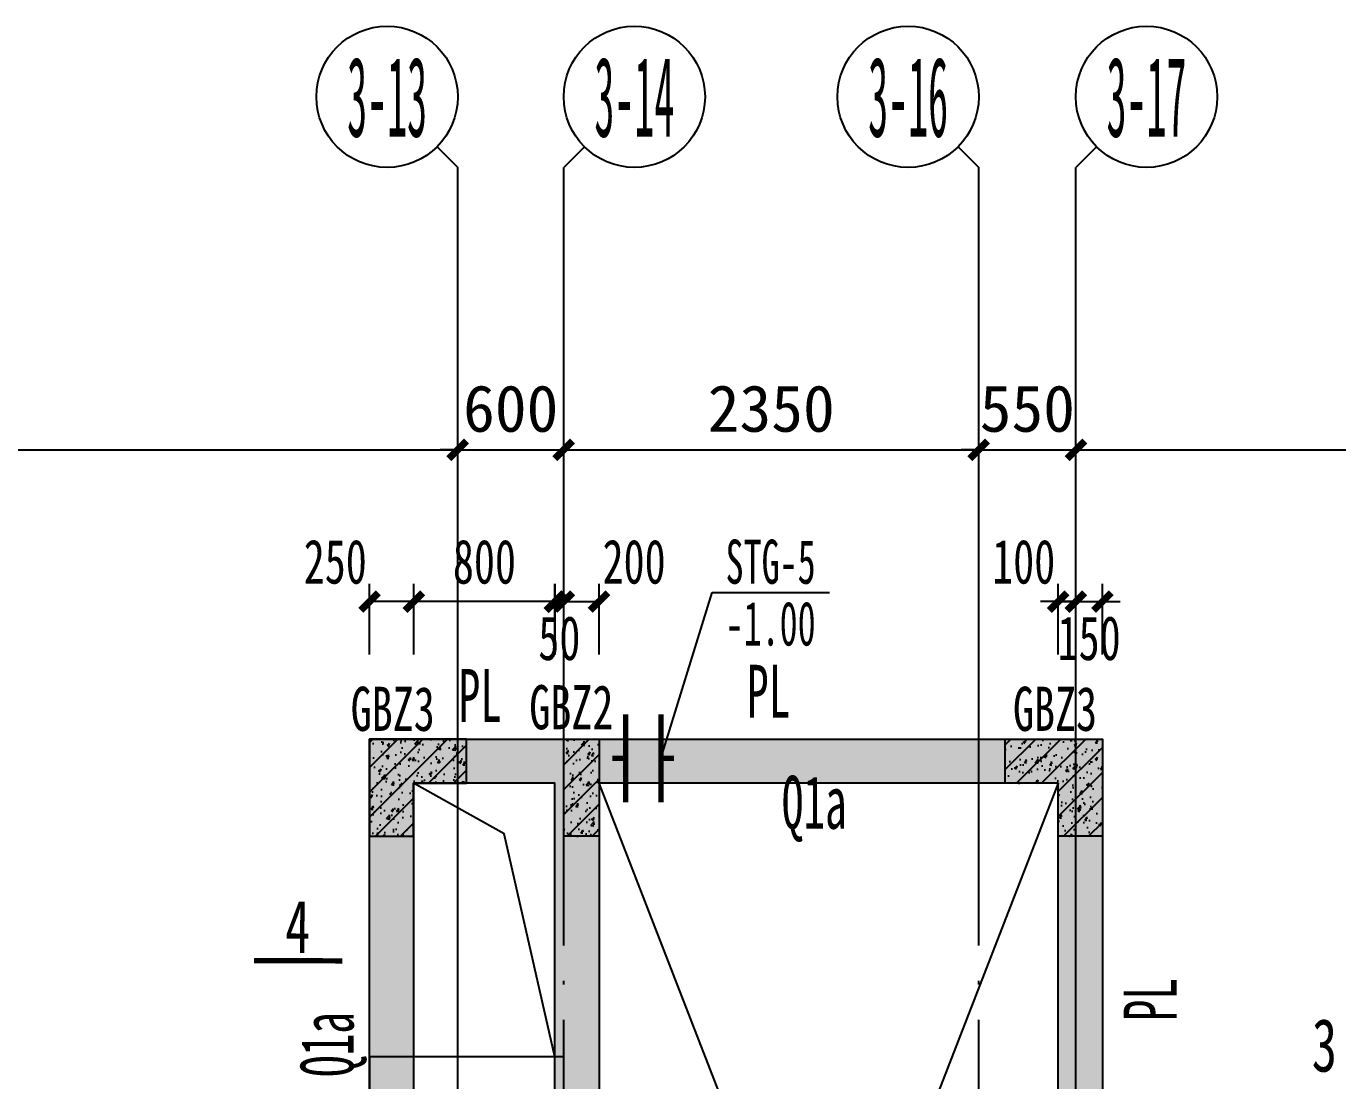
# Model space of a CAD drawing. Extents: x -3200781797 to -8106663, y 494714 to 1244925.
# Drawn here: x -8144976 to -8137549, y 620407 to 626382 of the extents above; entities that cross this region are included whole.
import ezdxf
from ezdxf.enums import TextEntityAlignment as Align

# ---------------------------------------------------------------- set-up
doc = ezdxf.new("R2010")
doc.units = 0
doc.header["$LTSCALE"] = 1000
doc.header["$MEASUREMENT"] = 0
for name, pattern in [('3#-轴线$0$DOTE', [2.42, 2, -0.2, 0.02, -0.2]), ('3#4#5#模板$0$CONTINOUS', [0]), ('CONTINOUS', [0]), ('DASH', [0.35, 0.25, -0.1])]:
    doc.linetypes.add(name, pattern=pattern)
doc.layers.get('Defpoints').update_dxf_attribs({"color": 30, "linetype": 'DASH'})
for name, color, linetype in [('1----SD', 40, 'Continuous'), ('3#-夹层$0$S-SLAB-HOLE', 5, 'Continuous'), ('3#-夹层$0$S-WALL', 40, 'Continuous'), ('3#-夹层$0$S-WALL-HATC', 253, 'Continuous'), ('3#-轴线$0$3#-轴号$0$A-ANNO-AXIS-CIRC', 3, 'Continuous'), ('3#-轴线$0$3#-轴号$0$A-ANNO-AXIS-TEXT', 7, 'Continuous'), ('3#-轴线$0$3#-轴号$0$A-ANNO-DIMS', 3, 'Continuous'), ('3#-轴线$0$A-ANNO-DOTE', 10, '3#-轴线$0$DOTE'), ('3#-轴线$0$AXIS_TEXT', 7, 'Continuous'), ('3#4#5#模板$0$S-ANNO-TEXT', 7, 'Continuous'), ('3#4#5#模板$0$S-SLAB-TEXT', 120, 'Continuous'), ('3#4#5#模板$0$S-WALL-COLU', 252, '3#4#5#模板$0$CONTINOUS'), ('3#4#5#模板$0$S-WALL-COLU-HATC', 16, 'Continuous'), ('DIM', 3, 'Continuous'), ('DIM_其它', 3, 'Continuous'), ('S-PC-FQ-WYQ', 4, 'Continuous'), ('S-WALL-BEAM-TEXT', 2, 'Continuous'), ('S-WALL-COLU-TEXT', 2, 'Continuous'), ('S-WALL-DIMS', 50, 'Continuous'), ('THICK', 6, 'Continuous')]:
    doc.layers.add(name, color=color, linetype=linetype)
doc.layers.add('WALL-TEXT', color=2, linetype='Continuous', lineweight=25)
doc.layers.add('设备条件', color=5, linetype='Continuous', lineweight=30)
doc.styles.add('3#-轴线$0$3#-轴号$0$_TCH_AXIS', font='')
doc.styles.add('3#-轴线$0$3#-轴号$0$_TCH_DIM_T3', font='')
doc.styles.add('3#-轴线$0$COMPLEX', font='COMPLEX')
doc.styles.add('TSSD_Dimension', font='', dxfattribs={"width": 0.7})
doc.styles.add('楷体', font='', dxfattribs={"width": 0.6})
doc.styles.add('楷体GB312', font='', dxfattribs={"width": 0.8})
doc.styles.get('3#-轴线$0$3#-轴号$0$_TCH_AXIS').set_extended_font_data('SimSun')
doc.styles.get('3#-轴线$0$3#-轴号$0$_TCH_DIM_T3').set_extended_font_data('SimSun')
doc.styles.get('TSSD_Dimension').set_extended_font_data('KaiTi_GB2312')
doc.styles.get('楷体').set_extended_font_data('KaiTi_GB2312')
doc.styles.get('楷体GB312').set_extended_font_data('楷体_GB2312')
doc.dimstyles.new('3#-轴线$0$3#-轴号$0$_TCH_ARCH&&100', dxfattribs={"dimtxt": 264.345992, "dimasz": 100, "dimexe": 250, "dimexo": 300, "dimgap": 100, "dimtad": 1, "dimdec": 0, "dimzin": 0, "dimdsep": 46, "dimtxsty": '3#-轴线$0$3#-轴号$0$_TCH_DIM_T3', "dimblk": '3#-轴线$0$3#-轴号$0$_ArchTick', "dimcen": 0.09, "dimclrt": 7, "dimazin": 2, "dimtfac": 1, "dimtdec": 0, "dimtix": 1, "dimtmove": 2, "dimatfit": 3, "dimfxl": 100, "dimtolj": 1, "dimtzin": 0, "dimarcsym": 0})
doc.dimstyles.new('TSSD_100_100$0', dxfattribs={"dimtxt": 250, "dimasz": 100, "dimexe": 100, "dimexo": 0, "dimgap": 100, "dimtad": 1, "dimdec": 0, "dimzin": 0, "dimdsep": 46, "dimtxsty": 'TSSD_Dimension', "dimblk1": 'ARCHTICK', "dimblk2": 'ARCHTICK', "dimsah": 1, "dimcen": 0, "dimclrt": 7, "dimadec": 0, "dimazin": 0, "dimtfac": 1, "dimtdec": 0, "dimtix": 1, "dimtmove": 2, "dimatfit": 3, "dimldrblk": 'ARCHTICK', "dimfxl": 300, "dimfxlon": 1, "dimtvp": 0.7, "dimtolj": 1, "dimtzin": 0, "dimarcsym": 0})

# ---------------------------------------------------------------- blocks, each defined once
blk = doc.blocks.new('xpl-jia-3')
at = {"layer": 'S-WALL-BEAM-TEXT', "style": '楷体', "width": 0.6}
for p in [(-8190894.5, 622464.1), (-8192527.4, 622440.5)]:
    blk.add_text('PL', height=300, dxfattribs=at).set_placement(p)
blk.add_text('PL', height=300, rotation=90, dxfattribs=at).set_placement((-8188461.7, 620744.3))
blk = doc.blocks.new('3-an-jia')
at = {"layer": 'S-WALL-COLU-TEXT', "style": '楷体GB312', "width": 0.7}
for s, p in [('GBZ3', (-7943080.6, 622384.7)), ('GBZ2', (-7942069.3, 622393.9)), ('GBZ3', (-7939330.6, 622384.7))]:
    blk.add_text(s, height=250, dxfattribs=at).set_placement(p)
blk = doc.blocks.new('q1')
at = {"layer": 'WALL-TEXT', "style": '楷体', "width": 0.6}
blk.add_text('Q1a', height=300, dxfattribs=at).set_placement((-8136498.3, 473132.7))
blk.add_text('Q1a', height=300, rotation=90, dxfattribs=at).set_placement((-8138922.9, 471726.1))
blk = doc.blocks.new('_ArchTick')
at = {"color": 0, "linetype": 'ByBlock', "const_width": 0.4}
blk.add_lwpolyline([(-0.5, -0.5), (0.5, 0.5)], dxfattribs=at)
blk = doc.blocks.new('*D908')
at = {"layer": 'Defpoints', "color": 0, "transparency": 16777216}
for p in [(68250, -96059.1), (68050, -97274.6), (68250, -97274.6)]:
    blk.add_point(p, dxfattribs=at)
at = {"layer": 'DIM', "color": 0, "lineweight": -2, "transparency": 16777216}
for p, q in [((68050, -96359.1), (68050, -95959.1)), ((68250, -96359.1), (68250, -95959.1)), ((68050, -96059.1), (68250, -96059.1))]:
    blk.add_line(p, q, dxfattribs=at)
at = {"layer": 'DIM', "color": 0, "lineweight": -2, "transparency": 16777216, "xscale": 100, "yscale": 100, "zscale": 100, "rotation": 180}
blk.add_blockref('_ArchTick', (68050, -96059.1), dxfattribs=at)
at = {"layer": 'DIM', "color": 0, "lineweight": -2, "transparency": 16777216, "xscale": 100, "yscale": 100, "zscale": 100}
blk.add_blockref('_ArchTick', (68250, -96059.1), dxfattribs=at)
at = {"layer": 'DIM', "color": 7, "transparency": 16777216, "insert": (68448.4, -95834.1), "char_height": 250, "attachment_point": 5, "style": 'TSSD_Dimension'}
blk.add_mtext('\\A1;200', dxfattribs=at)
blk = doc.blocks.new('*D909')
at = {"layer": 'Defpoints', "color": 0, "transparency": 16777216}
for p in [(70950, -96059.1), (70850, -97274.6), (70950, -97274.6)]:
    blk.add_point(p, dxfattribs=at)
at = {"layer": 'DIM', "color": 0, "lineweight": -2, "transparency": 16777216}
for p, q in [((70850, -96359.1), (70850, -95959.1)), ((70950, -96359.1), (70950, -95959.1)), ((70850, -96059.1), (70750, -96059.1)), ((70850, -96059.1), (70950, -96059.1)), ((70950, -96059.1), (71050, -96059.1))]:
    blk.add_line(p, q, dxfattribs=at)
at = {"layer": 'DIM', "color": 0, "lineweight": -2, "transparency": 16777216, "xscale": 100, "yscale": 100, "zscale": 100}
blk.add_blockref('_ArchTick', (70850, -96059.1), dxfattribs=at)
at = {"layer": 'DIM', "color": 0, "lineweight": -2, "transparency": 16777216, "xscale": 100, "yscale": 100, "zscale": 100, "rotation": 180}
blk.add_blockref('_ArchTick', (70950, -96059.1), dxfattribs=at)
at = {"layer": 'DIM', "color": 7, "transparency": 16777216, "insert": (70654.4, -95834.1), "char_height": 250, "attachment_point": 5, "style": 'TSSD_Dimension'}
blk.add_mtext('\\A1;100', dxfattribs=at)
blk = doc.blocks.new('*D916')
at = {"layer": 'Defpoints', "color": 0, "transparency": 16777216}
for p in [(68050, -96059.1), (68000, -97274.6), (68050, -97274.6)]:
    blk.add_point(p, dxfattribs=at)
at = {"layer": 'DIM', "color": 0, "lineweight": -2, "transparency": 16777216}
for p, q in [((68000, -96359.1), (68000, -95959.1)), ((68050, -96359.1), (68050, -95959.1)), ((68000, -96059.1), (67900, -96059.1)), ((68000, -96059.1), (68050, -96059.1)), ((68050, -96059.1), (68150, -96059.1))]:
    blk.add_line(p, q, dxfattribs=at)
at = {"layer": 'DIM', "color": 0, "lineweight": -2, "transparency": 16777216, "xscale": 100, "yscale": 100, "zscale": 100}
blk.add_blockref('_ArchTick', (68000, -96059.1), dxfattribs=at)
at = {"layer": 'DIM', "color": 0, "lineweight": -2, "transparency": 16777216, "xscale": 100, "yscale": 100, "zscale": 100, "rotation": 180}
blk.add_blockref('_ArchTick', (68050, -96059.1), dxfattribs=at)
at = {"layer": 'DIM', "color": 7, "transparency": 16777216, "insert": (68025, -96267.5), "char_height": 250, "attachment_point": 5, "style": 'TSSD_Dimension'}
blk.add_mtext('\\A1;50', dxfattribs=at)
blk = doc.blocks.new('*D920')
at = {"layer": 'Defpoints', "color": 0, "transparency": 16777216}
for p in [(71100, -96059.1), (70950, -97274.6), (71100, -97274.6)]:
    blk.add_point(p, dxfattribs=at)
at = {"layer": 'DIM', "color": 0, "lineweight": -2, "transparency": 16777216}
for p, q in [((70950, -96359.1), (70950, -95959.1)), ((71100, -96359.1), (71100, -95959.1)), ((70950, -96059.1), (70850, -96059.1)), ((70950, -96059.1), (71100, -96059.1)), ((71100, -96059.1), (71200, -96059.1))]:
    blk.add_line(p, q, dxfattribs=at)
at = {"layer": 'DIM', "color": 0, "lineweight": -2, "transparency": 16777216, "xscale": 100, "yscale": 100, "zscale": 100}
blk.add_blockref('_ArchTick', (70950, -96059.1), dxfattribs=at)
at = {"layer": 'DIM', "color": 0, "lineweight": -2, "transparency": 16777216, "xscale": 100, "yscale": 100, "zscale": 100, "rotation": 180}
blk.add_blockref('_ArchTick', (71100, -96059.1), dxfattribs=at)
at = {"layer": 'DIM', "color": 7, "transparency": 16777216, "insert": (71025, -96267.5), "char_height": 250, "attachment_point": 5, "style": 'TSSD_Dimension'}
blk.add_mtext('\\A1;150', dxfattribs=at)
blk = doc.blocks.new('*D941')
at = {"layer": 'Defpoints', "color": 0, "transparency": 16777216}
for p in [(-8142781.3, 623121.9), (-8142781.3, 622442.8), (-8141981.3, 622442.8)]:
    blk.add_point(p, dxfattribs=at)
at = {"layer": 'DIM', "color": 0, "lineweight": -2, "transparency": 16777216}
for p, q in [((-8142781.3, 622821.9), (-8142781.3, 623221.9)), ((-8141981.3, 622821.9), (-8141981.3, 623221.9)), ((-8141981.3, 623121.9), (-8142781.3, 623121.9))]:
    blk.add_line(p, q, dxfattribs=at)
at = {"layer": 'DIM', "color": 0, "lineweight": -2, "transparency": 16777216, "xscale": 100, "yscale": 100, "zscale": 100, "rotation": 180}
blk.add_blockref('_ArchTick', (-8142781.3, 623121.9), dxfattribs=at)
at = {"layer": 'DIM', "color": 0, "lineweight": -2, "transparency": 16777216, "xscale": 100, "yscale": 100, "zscale": 100}
blk.add_blockref('_ArchTick', (-8141981.3, 623121.9), dxfattribs=at)
at = {"layer": 'DIM', "color": 7, "transparency": 16777216, "insert": (-8142381.3, 623346.9), "char_height": 250, "attachment_point": 5, "style": 'TSSD_Dimension'}
blk.add_mtext('\\A1;800', dxfattribs=at)
blk = doc.blocks.new('*D946')
at = {"layer": 'Defpoints', "color": 0, "transparency": 16777216}
for p in [(-8143031.3, 623121.9), (-8143031.3, 622442.8), (-8142781.3, 622442.8)]:
    blk.add_point(p, dxfattribs=at)
at = {"layer": 'DIM', "color": 0, "lineweight": -2, "transparency": 16777216}
for p, q in [((-8143031.3, 622821.9), (-8143031.3, 623221.9)), ((-8142781.3, 622821.9), (-8142781.3, 623221.9)), ((-8142781.3, 623121.9), (-8143031.3, 623121.9))]:
    blk.add_line(p, q, dxfattribs=at)
at = {"layer": 'DIM', "color": 0, "lineweight": -2, "transparency": 16777216, "xscale": 100, "yscale": 100, "zscale": 100, "rotation": 180}
blk.add_blockref('_ArchTick', (-8143031.3, 623121.9), dxfattribs=at)
at = {"layer": 'DIM', "color": 0, "lineweight": -2, "transparency": 16777216, "xscale": 100, "yscale": 100, "zscale": 100}
blk.add_blockref('_ArchTick', (-8142781.3, 623121.9), dxfattribs=at)
at = {"layer": 'DIM', "color": 7, "transparency": 16777216, "insert": (-8143225.9, 623346.9), "char_height": 250, "attachment_point": 5, "style": 'TSSD_Dimension'}
blk.add_mtext('\\A1;250', dxfattribs=at)
blk = doc.blocks.new('$VALVE$00000553')
at = {"const_width": 30}
for points in [[(0, 100), (0, 175)], [(0, 100), (-250, 100), (-250, 100)], [(0, 100), (250, 100), (250, 100)], [(-250, -100), (-250, -100), (0, -100)], [(250, -100), (250, -100), (0, -100)], [(0, -175), (0, -100)]]:
    blk.add_lwpolyline(points, dxfattribs=at)
blk = doc.blocks.new('A$C5af27e0e')
at = {"layer": 'DIM_其它'}
for p, q in [((21950, 7050.1), (22241.4, 7989.4)), ((22241.4, 7989.4), (22905.5, 7989.4))]:
    blk.add_line(p, q, dxfattribs=at)
at = {"layer": '1----SD', "linetype": 'CONTINOUS', "rotation": 90}
blk.add_blockref('$VALVE$00000553', (21850, 7050.1), dxfattribs=at)
at = {"layer": '设备条件', "color": 40, "style": '楷体', "width": 0.6}
for s, p in [('STG-5', (22316.4, 8039.4)), ('-1.00', (22316.4, 7689.4))]:
    blk.add_text(s, height=250, dxfattribs=at).set_placement(p)
blk = doc.blocks.new('3#-轴线$0$_AXISO')
blk.add_circle((0, 0), 0.5)
at = {"layer": '3#-轴线$0$AXIS_TEXT', "style": '3#-轴线$0$COMPLEX', "width": 1.041667}
blk.add_attdef('A', text='', height=0.56, dxfattribs=at).set_placement((-0.25, -0.28), (0.25, -0.28), align=Align.FIT)
blk = doc.blocks.new('3#-轴线$0$3#-轴号$0$_ArchTick')
at = {"color": 0, "linetype": 'ByBlock', "const_width": 0.4}
blk.add_lwpolyline([(-0.5, -0.5), (0.5, 0.5)], dxfattribs=at)
blk = doc.blocks.new('*D2053')
at = {"layer": '3#-轴线$0$3#-轴号$0$A-ANNO-DIMS', "color": 0, "lineweight": -2, "transparency": 16777216}
for p, q in [((21700, 4889.4), (21700, 5639.4)), ((29600, 4889.4), (29600, 5639.4)), ((21700, 5389.4), (29600, 5389.4))]:
    blk.add_line(p, q, dxfattribs=at)
at = {"layer": 'Defpoints', "color": 0, "transparency": 16777216}
for p in [(29600, 5389.4), (21700, 4589.4), (29600, 4589.4)]:
    blk.add_point(p, dxfattribs=at)
at = {"layer": '3#-轴线$0$3#-轴号$0$A-ANNO-DIMS', "color": 0, "lineweight": -2, "transparency": 16777216, "xscale": 100, "yscale": 100, "zscale": 100, "rotation": 180}
blk.add_blockref('3#-轴线$0$3#-轴号$0$_ArchTick', (21700, 5389.4), dxfattribs=at)
at = {"layer": '3#-轴线$0$3#-轴号$0$A-ANNO-DIMS', "color": 0, "lineweight": -2, "transparency": 16777216, "xscale": 100, "yscale": 100, "zscale": 100}
blk.add_blockref('3#-轴线$0$3#-轴号$0$_ArchTick', (29600, 5389.4), dxfattribs=at)
at = {"layer": '3#-轴线$0$3#-轴号$0$A-ANNO-DIMS', "color": 7, "transparency": 16777216, "insert": (25650, 5621.6), "char_height": 264.35, "attachment_point": 5, "style": '3#-轴线$0$3#-轴号$0$_TCH_DIM_T3'}
blk.add_mtext('\\A1;7900', dxfattribs=at)
blk = doc.blocks.new('*D2054')
at = {"layer": '3#-轴线$0$3#-轴号$0$A-ANNO-DIMS', "color": 0, "lineweight": -2, "transparency": 16777216}
for p, q in [((29600, 4889.4), (29600, 5639.4)), ((30200, 4889.4), (30200, 5639.4)), ((29600, 5389.4), (29500, 5389.4)), ((29600, 5389.4), (30200, 5389.4)), ((30200, 5389.4), (30300, 5389.4))]:
    blk.add_line(p, q, dxfattribs=at)
at = {"layer": 'Defpoints', "color": 0, "transparency": 16777216}
for p in [(30200, 5389.4), (29600, 4589.4), (30200, 4589.4)]:
    blk.add_point(p, dxfattribs=at)
at = {"layer": '3#-轴线$0$3#-轴号$0$A-ANNO-DIMS', "color": 0, "lineweight": -2, "transparency": 16777216, "xscale": 100, "yscale": 100, "zscale": 100}
blk.add_blockref('3#-轴线$0$3#-轴号$0$_ArchTick', (29600, 5389.4), dxfattribs=at)
at = {"layer": '3#-轴线$0$3#-轴号$0$A-ANNO-DIMS', "color": 0, "lineweight": -2, "transparency": 16777216, "xscale": 100, "yscale": 100, "zscale": 100, "rotation": 180}
blk.add_blockref('3#-轴线$0$3#-轴号$0$_ArchTick', (30200, 5389.4), dxfattribs=at)
at = {"layer": '3#-轴线$0$3#-轴号$0$A-ANNO-DIMS', "color": 7, "transparency": 16777216, "insert": (29900, 5621.6), "char_height": 264.35, "attachment_point": 5, "style": '3#-轴线$0$3#-轴号$0$_TCH_DIM_T3'}
blk.add_mtext('\\A1;600', dxfattribs=at)
blk = doc.blocks.new('*D2055')
at = {"layer": '3#-轴线$0$3#-轴号$0$A-ANNO-DIMS', "color": 0, "lineweight": -2, "transparency": 16777216}
for p, q in [((30200, 4889.4), (30200, 5639.4)), ((32550, 4889.4), (32550, 5639.4)), ((30200, 5389.4), (32550, 5389.4))]:
    blk.add_line(p, q, dxfattribs=at)
at = {"layer": 'Defpoints', "color": 0, "transparency": 16777216}
for p in [(32550, 5389.4), (30200, 4589.4), (32550, 4589.4)]:
    blk.add_point(p, dxfattribs=at)
at = {"layer": '3#-轴线$0$3#-轴号$0$A-ANNO-DIMS', "color": 0, "lineweight": -2, "transparency": 16777216, "xscale": 100, "yscale": 100, "zscale": 100, "rotation": 180}
blk.add_blockref('3#-轴线$0$3#-轴号$0$_ArchTick', (30200, 5389.4), dxfattribs=at)
at = {"layer": '3#-轴线$0$3#-轴号$0$A-ANNO-DIMS', "color": 0, "lineweight": -2, "transparency": 16777216, "xscale": 100, "yscale": 100, "zscale": 100}
blk.add_blockref('3#-轴线$0$3#-轴号$0$_ArchTick', (32550, 5389.4), dxfattribs=at)
at = {"layer": '3#-轴线$0$3#-轴号$0$A-ANNO-DIMS', "color": 7, "transparency": 16777216, "insert": (31375, 5621.6), "char_height": 264.35, "attachment_point": 5, "style": '3#-轴线$0$3#-轴号$0$_TCH_DIM_T3'}
blk.add_mtext('\\A1;2350', dxfattribs=at)
blk = doc.blocks.new('*D2056')
at = {"layer": '3#-轴线$0$3#-轴号$0$A-ANNO-DIMS', "color": 0, "lineweight": -2, "transparency": 16777216}
for p, q in [((32550, 4889.4), (32550, 5639.4)), ((33100, 4889.4), (33100, 5639.4)), ((32550, 5389.4), (32450, 5389.4)), ((32550, 5389.4), (33100, 5389.4)), ((33100, 5389.4), (33200, 5389.4))]:
    blk.add_line(p, q, dxfattribs=at)
at = {"layer": 'Defpoints', "color": 0, "transparency": 16777216}
for p in [(33100, 5389.4), (32550, 4589.4), (33100, 4589.4)]:
    blk.add_point(p, dxfattribs=at)
at = {"layer": '3#-轴线$0$3#-轴号$0$A-ANNO-DIMS', "color": 0, "lineweight": -2, "transparency": 16777216, "xscale": 100, "yscale": 100, "zscale": 100}
blk.add_blockref('3#-轴线$0$3#-轴号$0$_ArchTick', (32550, 5389.4), dxfattribs=at)
at = {"layer": '3#-轴线$0$3#-轴号$0$A-ANNO-DIMS', "color": 0, "lineweight": -2, "transparency": 16777216, "xscale": 100, "yscale": 100, "zscale": 100, "rotation": 180}
blk.add_blockref('3#-轴线$0$3#-轴号$0$_ArchTick', (33100, 5389.4), dxfattribs=at)
at = {"layer": '3#-轴线$0$3#-轴号$0$A-ANNO-DIMS', "color": 7, "transparency": 16777216, "insert": (32825, 5621.6), "char_height": 264.35, "attachment_point": 5, "style": '3#-轴线$0$3#-轴号$0$_TCH_DIM_T3'}
blk.add_mtext('\\A1;550', dxfattribs=at)
blk = doc.blocks.new('*D2057')
at = {"layer": '3#-轴线$0$3#-轴号$0$A-ANNO-DIMS', "color": 0, "lineweight": -2, "transparency": 16777216}
for p, q in [((33100, 4889.4), (33100, 5639.4)), ((41800, 4889.4), (41800, 5639.4)), ((33100, 5389.4), (41800, 5389.4))]:
    blk.add_line(p, q, dxfattribs=at)
at = {"layer": 'Defpoints', "color": 0, "transparency": 16777216}
for p in [(41800, 5389.4), (33100, 4589.4), (41800, 4589.4)]:
    blk.add_point(p, dxfattribs=at)
at = {"layer": '3#-轴线$0$3#-轴号$0$A-ANNO-DIMS', "color": 0, "lineweight": -2, "transparency": 16777216, "xscale": 100, "yscale": 100, "zscale": 100, "rotation": 180}
blk.add_blockref('3#-轴线$0$3#-轴号$0$_ArchTick', (33100, 5389.4), dxfattribs=at)
at = {"layer": '3#-轴线$0$3#-轴号$0$A-ANNO-DIMS', "color": 0, "lineweight": -2, "transparency": 16777216, "xscale": 100, "yscale": 100, "zscale": 100}
blk.add_blockref('3#-轴线$0$3#-轴号$0$_ArchTick', (41800, 5389.4), dxfattribs=at)
at = {"layer": '3#-轴线$0$3#-轴号$0$A-ANNO-DIMS', "color": 7, "transparency": 16777216, "insert": (37450, 5621.6), "char_height": 264.35, "attachment_point": 5, "style": '3#-轴线$0$3#-轴号$0$_TCH_DIM_T3'}
blk.add_mtext('\\A1;8700', dxfattribs=at)
blk = doc.blocks.new('3#4#5#模板$0$A$C3a591143')
blk.add_lwpolyline([(33730.2, 16165.2), (32630.2, 16165.2), (32630.2, 14315.2), (33530.2, 14315.2), (33530.2, 14915.2), (33730.2, 14915.2)], close=True)
blk = doc.blocks.new('Q-BIM')
at = {"layer": 'DIM'}
for base, p1, p2, picture, middle in [((68250, -96059.1), (68050, -97274.6), (68250, -97274.6), '*D908', (68448.4, -95834.1)), ((70950, -96059.1), (70850, -97274.6), (70950, -97274.6), '*D909', (70654.4, -95834.1)), ((68050, -96059.1), (68000, -97274.6), (68050, -97274.6), '*D916', (68025, -96267.5)), ((71100, -96059.1), (70950, -97274.6), (71100, -97274.6), '*D920', (71025, -96267.5))]:
    dim = blk.add_linear_dim(base=base, p1=p1, p2=p2, dimstyle='TSSD_100_100$0', dxfattribs=at)
    dim.commit()
    dim.dimension.update_dxf_attribs({"geometry": picture, "text_midpoint": middle, "dimtype": 128})
blk = doc.blocks.new('3#-轴线$0$3#-轴号')
at = {"layer": '3#-轴线$0$3#-轴号$0$A-ANNO-AXIS-CIRC'}
for p, q in [((29482.8, 7106.5), (29600, 6989.4)), ((30317.2, 7106.5), (30200, 6989.4)), ((32432.8, 7106.5), (32550, 6989.4)), ((33217.2, 7106.5), (33100, 6989.4)), ((29600, 2989.4), (29600, 6989.4)), ((30200, 2989.4), (30200, 6989.4)), ((32550, 2989.4), (32550, 6989.4)), ((33100, 2989.4), (33100, 6989.4))]:
    blk.add_line(p, q, dxfattribs=at)
ref = blk.add_blockref('3#-轴线$0$_AXISO', (29200, 7389.4), dxfattribs=dict(at, xscale=800, yscale=800, zscale=800))
ref.add_attrib('A', '3-13', dxfattribs={"layer": '3#-轴线$0$3#-轴号$0$A-ANNO-AXIS-TEXT', "height": 452.55, "style": '3#-轴线$0$3#-轴号$0$_TCH_AXIS', "width": 0.349609}).set_placement((28973.7, 7163.1), (29426.3, 7163.1), align=Align.FIT)
ref = blk.add_blockref('3#-轴线$0$_AXISO', (30600, 7389.4), dxfattribs=dict(at, xscale=800, yscale=800, zscale=800))
ref.add_attrib('A', '3-14', dxfattribs={"layer": '3#-轴线$0$3#-轴号$0$A-ANNO-AXIS-TEXT', "height": 452.55, "style": '3#-轴线$0$3#-轴号$0$_TCH_AXIS', "width": 0.349609}).set_placement((30373.7, 7163.1), (30826.3, 7163.1), align=Align.FIT)
ref = blk.add_blockref('3#-轴线$0$_AXISO', (32150, 7389.4), dxfattribs=dict(at, xscale=800, yscale=800, zscale=800))
ref.add_attrib('A', '3-16', dxfattribs={"layer": '3#-轴线$0$3#-轴号$0$A-ANNO-AXIS-TEXT', "height": 452.55, "style": '3#-轴线$0$3#-轴号$0$_TCH_AXIS', "width": 0.349609}).set_placement((31923.7, 7163.1), (32376.3, 7163.1), align=Align.FIT)
ref = blk.add_blockref('3#-轴线$0$_AXISO', (33500, 7389.4), dxfattribs=dict(at, xscale=800, yscale=800, zscale=800))
ref.add_attrib('A', '3-17', dxfattribs={"layer": '3#-轴线$0$3#-轴号$0$A-ANNO-AXIS-TEXT', "height": 452.55, "style": '3#-轴线$0$3#-轴号$0$_TCH_AXIS', "width": 0.349609}).set_placement((33273.7, 7163.1), (33726.3, 7163.1), align=Align.FIT)
at = {"layer": '3#-轴线$0$3#-轴号$0$A-ANNO-DIMS'}
for p1, p2, picture, middle in [((21700, 4589.4), (29600, 4589.4), '*D2053', (25650, 5621.6)), ((29600, 4589.4), (30200, 4589.4), '*D2054', (29900, 5621.6)), ((30200, 4589.4), (32550, 4589.4), '*D2055', (31375, 5621.6)), ((32550, 4589.4), (33100, 4589.4), '*D2056', (32825, 5621.6)), ((33100, 4589.4), (41800, 4589.4), '*D2057', (37450, 5621.6))]:
    dim = blk.add_aligned_dim(p1=p1, p2=p2, distance=800, dimstyle='3#-轴线$0$3#-轴号$0$_TCH_ARCH&&100', dxfattribs=at)
    dim.commit()
    dim.dimension.update_dxf_attribs({"geometry": picture, "text_midpoint": middle})
blk = doc.blocks.new('3#-轴线')
at = {"layer": '3#-轴线$0$A-ANNO-DOTE'}
for points in [[(29600, -3200), (29600, 5500)], [(30200, -7100), (30200, 5500)], [(32550, -7100), (32550, 5500)], [(33100, -3200), (33100, 5500)]]:
    blk.add_lwpolyline(points, dxfattribs=at)
blk.add_blockref('3#-轴线$0$3#-轴号', (0, 0))
blk = doc.blocks.new('3#-夹层')
at = {"layer": '3#-夹层$0$S-WALL-HATC'}
blk.add_hatch(color=256, dxfattribs=at).paths.add_polyline_path([(8550, 1300), (8550, 3750), (11500, 3750), (12700, 3750), (12700, 100), (20100, 100), (21700, 100), (29100, 100), (29100, 3750), (30300, 3750), (33250, 3750), (33250, 700), (33000, 700), (33000, 1450), (33000, 3500), (30400, 3500), (30400, 700), (30150, 700), (30150, 3500), (29350, 3500), (29350, 100), (29450, 100), (30400, 100), (30400, -200), (30200, -200), (30200, -100), (29700, -100), (29700, -300), (29500, -300), (29500, -200), (29200, -200), (26950, -200), (26950, -100), (26670, -100), (26670, -200), (21800, -200), (21800, -1800), (21500, -1800), (21500, -200), (20300, -200), (20300, -1800), (20000, -1800), (20000, -200), (15130, -200), (15130, -100), (14850, -100), (14850, -200), (12300, -200), (12300, -300), (12100, -300), (12100, -100), (11600, -100), (11600, -200), (11400, -200), (11400, 100), (12200, 100), (12450, 100), (12450, 3500), (11650, 3500), (11650, 700), (11400, 700), (11400, 3500), (8800, 3500), (8800, 1450), (8800, 700), (8550, 700)])
at = {"layer": '3#-夹层$0$S-SLAB-HOLE'}
for points in [[(30150, 1950), (29862.2, 3212.6), (29350, 3500)], [(33000, -3200), (30400, 3500)], [(33000, 3500), (30400, -3200)]]:
    blk.add_lwpolyline(points, dxfattribs=at)
at = {"layer": '3#-夹层$0$S-WALL'}
for points in [[(29100, 100), (29100, 3750), (30300, 3750), (33250, 3750), (33250, 700)], [(33000, 1450), (33000, 3500), (30400, 3500), (30400, 700)], [(30150, 700), (30150, 3500), (29350, 3500), (29350, 100)]]:
    blk.add_lwpolyline(points, dxfattribs=at)
at = {"layer": '3#-夹层$0$S-SLAB-HOLE'}
blk.add_blockref('3#-轴线', (0, 0), dxfattribs=at)

msp = doc.modelspace()

# ---------------------------------------------------------------- hatches: boundary and pattern name
at = {"layer": '3#4#5#模板$0$S-WALL-COLU-HATC'}
h = msp.add_hatch(dxfattribs=at)
h.set_pattern_fill('ARMORED', color=256, scale=10, style=0)
h.set_pattern_definition([(50, (-4159.7, 148777.74), (143.4520365, -12.550427), [15, -165]), (355, (-4159.7, 148777.74), (-27.7502667, 150.4384267), [12, -132]), (100.4514, (-4147.74, 148776.7), (115.7018763, 137.8879084), [12.748038, -140.2284224]), (46.1842, (-4159.7, 148817.74), (213.4482097, -33.103803), [22.5, -247.5]), (96.6356, (-4141.91, 148814.98), (186.932541, 194.823574), [19.1220576, -210.3426]), (351.1842, (-4159.7, 148817.74), (186.932389, 194.82372), [18, -198]), (21, (-4139.7, 148807.74), (119.3814104, -80.5237781), [15, -165]), (326, (-4139.7, 148807.74), (48.6630664, 145.030009), [12, -132]), (71.4514, (-4129.75, 148801.03), (168.0445257, 64.5060993), [12.748038, -140.2284224]), (37.5, (-4159.7, 148777.743), (2.43197106, 66.57877077), [0, -130.4, 0, -134, 0, -132.5]), (7.5, (-4159.7, 148777.74), (52.6139075, 78.8823424), [0, -76.4, 0, -127.4, 0, -50.5]), (327.5, (-4204.3, 148777.743), (106.76448723, -4.51097435), [0, -50, 0, -156, 0, -207]), (317.5, (-4224.3, 148777.74), (116.6372339, 20.0209965), [0, -65, 0, -103.6, 0, -147]), (45, (-4159.7, 148777.74), (-70.7106781, 70.7106781), [])])
h.paths.add_polyline_path([(-8142782.3, 622092.8), (-8142482.3, 622092.8), (-8142482.3, 622342.8), (-8143032.3, 622342.8), (-8143032.3, 621792.8), (-8142782.3, 621792.8)])
h = msp.add_hatch(dxfattribs=at)
h.set_pattern_fill('ARMORED', color=256, scale=10, style=0)
h.set_pattern_definition([(50, (-10098.59, 152077.73), (143.4520365, -12.550427), [15, -165]), (355, (-10098.59, 152077.73), (-27.7502667, 150.4384267), [12, -132]), (100.4514, (-10086.64, 152076.68), (115.7018763, 137.8879084), [12.748038, -140.2284224]), (46.1842, (-10098.59, 152117.73), (213.4482097, -33.103803), [22.5, -247.5]), (96.6356, (-10080.8, 152114.97), (186.932541, 194.823574), [19.1220576, -210.3426]), (351.1842, (-10098.6, 152117.73), (186.932389, 194.82372), [18, -198]), (21, (-10078.59, 152107.73), (119.3814104, -80.5237781), [15, -165]), (326, (-10078.59, 152107.73), (48.6630664, 145.030009), [12, -132]), (71.4514, (-10068.64, 152101.02), (168.0445257, 64.5060993), [12.748038, -140.2284224]), (37.5, (-10098.59, 152077.73), (2.43197106, 66.57877077), [0, -130.4, 0, -134, 0, -132.5]), (7.5, (-10098.59, 152077.73), (52.6139075, 78.8823424), [0, -76.4, 0, -127.4, 0, -50.5]), (327.5, (-10143.19, 152077.73), (106.76448723, -4.51097435), [0, -50, 0, -156, 0, -207]), (317.5, (-10163.19, 152077.73), (116.6372339, 20.0209965), [0, -65, 0, -103.6, 0, -147]), (45, (-10098.59, 152077.73), (-70.7106781, 70.7106781), [])])
h.paths.add_polyline_path([(-8141932.3, 621792.8), (-8141932.3, 622342.8), (-8141732.3, 622342.8), (-8141732.3, 621792.8)])
h = msp.add_hatch(dxfattribs=at)
h.set_pattern_fill('ARMORED', color=256, scale=10, style=0)
h.set_pattern_definition([(50, (-4223.64, 148777.74), (143.4520365, -12.550427), [15, -165]), (355, (-4223.64, 148777.74), (-27.7502667, 150.4384267), [12, -132]), (100.4514, (-4211.68, 148776.7), (115.7018763, 137.8879084), [12.748038, -140.2284224]), (46.1842, (-4223.64, 148817.74), (213.4482097, -33.103803), [22.5, -247.5]), (96.6356, (-4205.85, 148814.98), (186.932541, 194.823574), [19.1220576, -210.3426]), (351.1842, (-4223.64, 148817.74), (186.932389, 194.82372), [18, -198]), (21, (-4203.64, 148807.74), (119.3814104, -80.5237781), [15, -165]), (326, (-4203.64, 148807.74), (48.6630664, 145.030009), [12, -132]), (71.4514, (-4193.69, 148801.03), (168.0445257, 64.5060993), [12.748038, -140.2284224]), (37.5, (-4223.637, 148777.743), (2.43197106, 66.57877077), [0, -130.4, 0, -134, 0, -132.5]), (7.5, (-4223.64, 148777.74), (52.6139075, 78.8823424), [0, -76.4, 0, -127.4, 0, -50.5]), (327.5, (-4268.237, 148777.743), (106.76448723, -4.51097435), [0, -50, 0, -156, 0, -207]), (317.5, (-4288.24, 148777.74), (116.6372339, 20.0209965), [0, -65, 0, -103.6, 0, -147]), (45, (-4223.64, 148777.74), (-70.7106781, 70.7106781), [])])
h.paths.add_polyline_path([(-8139132.3, 622092.8), (-8139432.3, 622092.8), (-8139432.3, 622342.8), (-8138882.3, 622342.8), (-8138882.3, 621792.8), (-8139132.3, 621792.8)])

# ---------------------------------------------------------------- linework, layer by layer
at = {"layer": '3#4#5#模板$0$S-WALL-COLU', "linetype": 'ByBlock'}
for points in [[(-8142782.3, 622092.8), (-8142482.3, 622092.8), (-8142482.3, 622342.8), (-8143032.3, 622342.8), (-8143032.3, 621792.8), (-8142782.3, 621792.8), (-8142782.3, 622092.8), (-8142782.3, 622092.8)], [(-8141932.3, 621792.8), (-8141932.3, 622342.8), (-8141732.3, 622342.8), (-8141732.3, 621792.8), (-8141932.3, 621792.8), (-8141932.3, 621792.8), (-8141932.3, 621792.8)], [(-8139132.3, 622092.8), (-8139432.3, 622092.8), (-8139432.3, 622342.8), (-8138882.3, 622342.8), (-8138882.3, 621792.8), (-8139132.3, 621792.8), (-8139132.3, 622092.8), (-8139132.3, 622092.8)]]:
    msp.add_lwpolyline(points, close=True, dxfattribs=at)
at = {"layer": 'THICK', "const_width": 30}
msp.add_lwpolyline([(-8143685.1, 621088), (-8143186.1, 621086.5)], dxfattribs=at)

# ---------------------------------------------------------------- block references
at = {"layer": '3#4#5#模板$0$S-ANNO-TEXT'}
msp.add_blockref('3#-夹层', (-8172132.3, 618592.8), dxfattribs=at)
at = {"layer": '3#4#5#模板$0$S-SLAB-TEXT'}
msp.add_blockref('3#4#5#模板$0$A$C3a591143', (-8175662.4, 604377.6), dxfattribs=at)
at = {"layer": 'S-PC-FQ-WYQ'}
for name, p in [('xpl-jia-3', (50000, 0)), ('3-an-jia', (-200058.1, 4.9))]:
    msp.add_blockref(name, p, dxfattribs=at)
at = {"layer": 'S-WALL-DIMS'}
msp.add_blockref('Q-BIM', (-8209982.3, 719181.1), dxfattribs=at)
at = {"layer": 'WALL-TEXT'}
msp.add_blockref('q1', (-4199.2, 148702.7), dxfattribs=at)
at = {"layer": '设备条件'}
msp.add_blockref('A$C5af27e0e', (-8163332.3, 615183.8), dxfattribs=at)

# ---------------------------------------------------------------- texts
at = {"layer": 'THICK', "style": '楷体', "width": 0.7}
for s, p in [('4', (-8143510.7, 621131.3)), ('3', (-8137697, 620459.3))]:
    msp.add_text(s, height=300, rotation=359.70595, dxfattribs=at).set_placement(p)

# ---------------------------------------------------------------- dimensions: what is measured, and where the dimension line sits
at = {"layer": 'DIM'}
dim = msp.add_linear_dim(base=(-8143031.3, 623121.9), p1=(-8142781.3, 622442.8), p2=(-8143031.3, 622442.8), dimstyle='TSSD_100_100$0', dxfattribs=at)
dim.commit()
dim.dimension.update_dxf_attribs({"geometry": '*D946', "text_midpoint": (-8143225.9, 623346.9), "dimtype": 160})
dim = msp.add_linear_dim(base=(-8142781.3, 623121.9), p1=(-8141981.3, 622442.8), p2=(-8142781.3, 622442.8), dimstyle='TSSD_100_100$0', dxfattribs=at)
dim.commit()
dim.dimension.update_dxf_attribs({"geometry": '*D941', "text_midpoint": (-8142381.3, 623346.9)})

doc.saveas('drawing.dxf')
